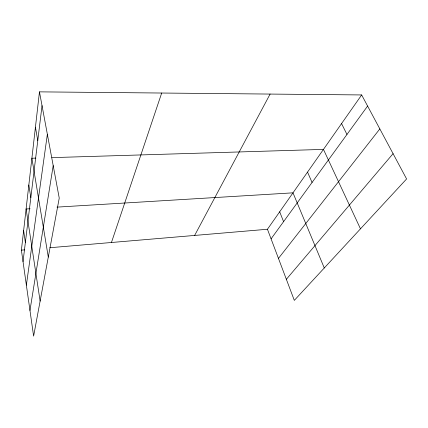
<?xml version="1.0" encoding="UTF-8"?>
<svg xmlns="http://www.w3.org/2000/svg" width="428" height="428" viewBox="0 0 428 428"><rect width="100%" height="100%" fill="white"/><g stroke="black" fill="none" stroke-linecap="round" stroke-linejoin="round"><path stroke-width="0.64" d="M39.462 91.859L59.241 198.094L33.614 336.14L21.4 250.145L39.462 91.859L361.655 94.946L406.6 178.952L294.314 300.381L267.447 229.258L361.655 94.946M23.032 261.631L42.03 105.652M26.37 285.139L47.358 134.258M29.965 310.45L53.195 165.625M111.446 242.499L161.688 93.031M194.638 235.437L270.111 94.069M271.068 238.851L367.604 106.058M278.457 258.4L379.829 128.919M286.353 279.302L393.075 153.668M21.4 250.145L24.712 249.866M49.878 247.726L267.447 229.258M30.046 208.752L26.097 208.992L40.12 301.103M57.026 207.12L292.993 192.835L324.28 267.976M35.888 158.109L31.891 158.232L48.294 257.078M51.884 157.627L323.456 149.399L360.478 228.83M341.56 123.59L346.964 134.451M307.523 172.115L312.071 182.451M279.682 211.812L283.577 221.645M35.433 127.169L37.776 140.561M28.831 185.008L30.832 197.602M23.631 230.59L25.37 242.43"/></g></svg>
